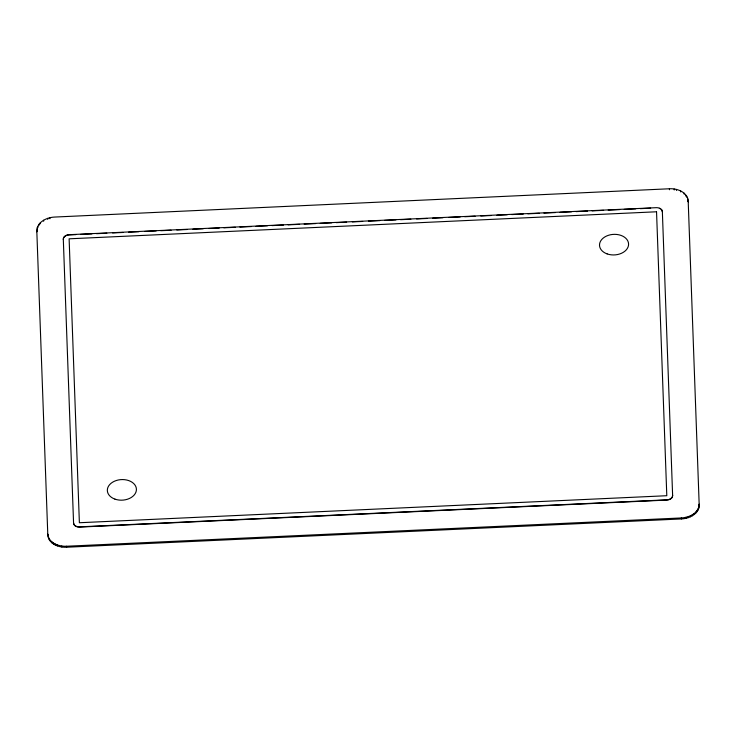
<?xml version="1.0" encoding="UTF-8"?>
<svg xmlns="http://www.w3.org/2000/svg" width="736" height="736" viewBox="0 0 736 736"><rect width="100%" height="100%" fill="white"/><g stroke="black" fill="none" stroke-linecap="round" stroke-linejoin="round"><path stroke-width="1.1" d="M688.188 200.891L699.2 505.144C698.998 514.068 689.154 518.659 681.352 518.944L66.599 547.225C58.862 547.685 48.631 543.978 47.812 535.109L36.8 230.856C37.002 221.932 46.846 217.341 54.648 217.056L669.401 188.775C677.442 188.214 688.197 192.473 688.243 201.876L687.442 197.561M37.186 229.595L36.855 231.849L36.8 230.856M698.694 508.521L699.145 504.151L699.2 505.144M38.07 226.826L37.361 228.464L37.306 227.479M47.812 535.109L47.757 534.124C48.576 542.993 58.806 546.692 66.544 546.241L681.297 517.96C688.178 517.574 696.035 514.446 698.639 507.536M662.354 211.517L672.63 495.687A5.824 4.112 -3.2 0 1 666.963 500.075L79.534 527.096A5.824 4.112 -3.2 0 1 73.572 523.25L63.305 239.08A5.824 4.112 -3.2 0 1 68.972 234.692L656.392 207.672A5.824 4.112 -3.2 0 1 662.354 211.517L662.372 211.766A5.824 4.112 -3.2 0 0 661.517 209.742M63.305 239.08L63.314 239.329A5.824 4.112 -3.2 0 1 68.982 234.94L75.872 234.628M80.454 234.416L91.926 233.892M96.517 233.68L106.84 233.202M112.58 232.935L122.903 232.466M128.644 232.199L138.966 231.72M144.698 231.463L156.17 230.929M160.761 230.718L171.092 230.248M176.824 229.982L187.146 229.503M192.887 229.246L203.21 228.767M208.95 228.5L219.273 228.031M223.864 227.82L235.336 227.286M239.918 227.074L251.39 226.55M255.981 226.338L267.453 225.814M272.044 225.602L283.516 225.069M288.107 224.857L299.58 224.333M304.17 224.121L315.643 223.597M320.224 223.385L331.697 222.852M336.288 222.64L346.61 222.171M352.351 221.904L362.673 221.435M368.414 221.168L379.886 220.634M384.477 220.423L395.95 219.898M400.531 219.687L410.863 219.218M416.594 218.951L426.917 218.472M432.658 218.215L442.98 217.736M448.721 217.47L460.193 216.945M464.775 216.734L475.106 216.255M480.838 215.998L491.17 215.519M496.901 215.252L507.224 214.783M511.814 214.572L523.287 214.038M527.878 213.826L539.35 213.302M543.941 213.09L555.413 212.566M559.995 212.354L571.467 211.821M576.058 211.609L587.53 211.085M592.121 210.873L603.594 210.349M608.184 210.137L619.657 209.604M624.248 209.392L635.72 208.868M640.302 208.656L650.633 208.178M73.572 523.25L73.563 523.002A5.824 4.112 -3.2 0 0 79.525 526.847L666.945 499.827A5.824 4.112 -3.2 0 0 672.612 495.438L672.63 495.687M685.556 195.509L686.67 196.981L686.614 195.997M684.121 193.172L684.176 194.157M680.653 190.937L680.708 191.921M697.93 509.174L697.986 510.168M696.928 510.747L696.983 511.732M695.649 512.219L695.704 513.204M676.448 189.437L676.504 190.422M694.112 513.562L694.168 514.547M674.158 188.996L674.213 189.98M692.346 514.768L692.401 515.752M690.396 515.798L690.451 516.782M688.27 516.644L688.326 517.638M669.401 188.775L669.456 189.759M686.016 517.298L686.072 518.282M681.297 517.96L681.352 518.944M49.928 217.718L49.984 218.702M66.544 546.241L66.599 547.225M47.674 218.362L47.73 219.356M43.599 220.248L43.654 221.232M61.787 546.02L61.842 547.004M59.496 545.578L59.552 546.563M40.296 222.796L40.351 223.781M57.316 544.925L57.371 545.91M39.017 224.268L39.072 225.253M55.292 544.079L55.347 545.063M53.452 543.039L53.507 544.024M51.824 541.843L51.879 542.828M50.444 540.491L50.499 541.475M49.33 539.019L49.386 540.003M48.502 537.446L48.558 538.439M659.336 208.334A5.824 4.112 -3.2 0 1 660.56 208.932M656.54 211.784L69.12 238.814L79.378 522.735L666.798 495.714L656.54 211.784M114.926 499.118A14.554 10.295 -3.2 0 0 136.418 489.201A14.554 10.295 -3.2 0 0 114.282 481.298A14.554 10.295 -3.2 0 0 114.926 499.118M607.099 253.892A14.554 10.295 -3.2 0 0 628.581 243.975A14.554 10.295 -3.2 0 0 606.455 236.072A14.554 10.295 -3.2 0 0 607.099 253.892"/></g></svg>
